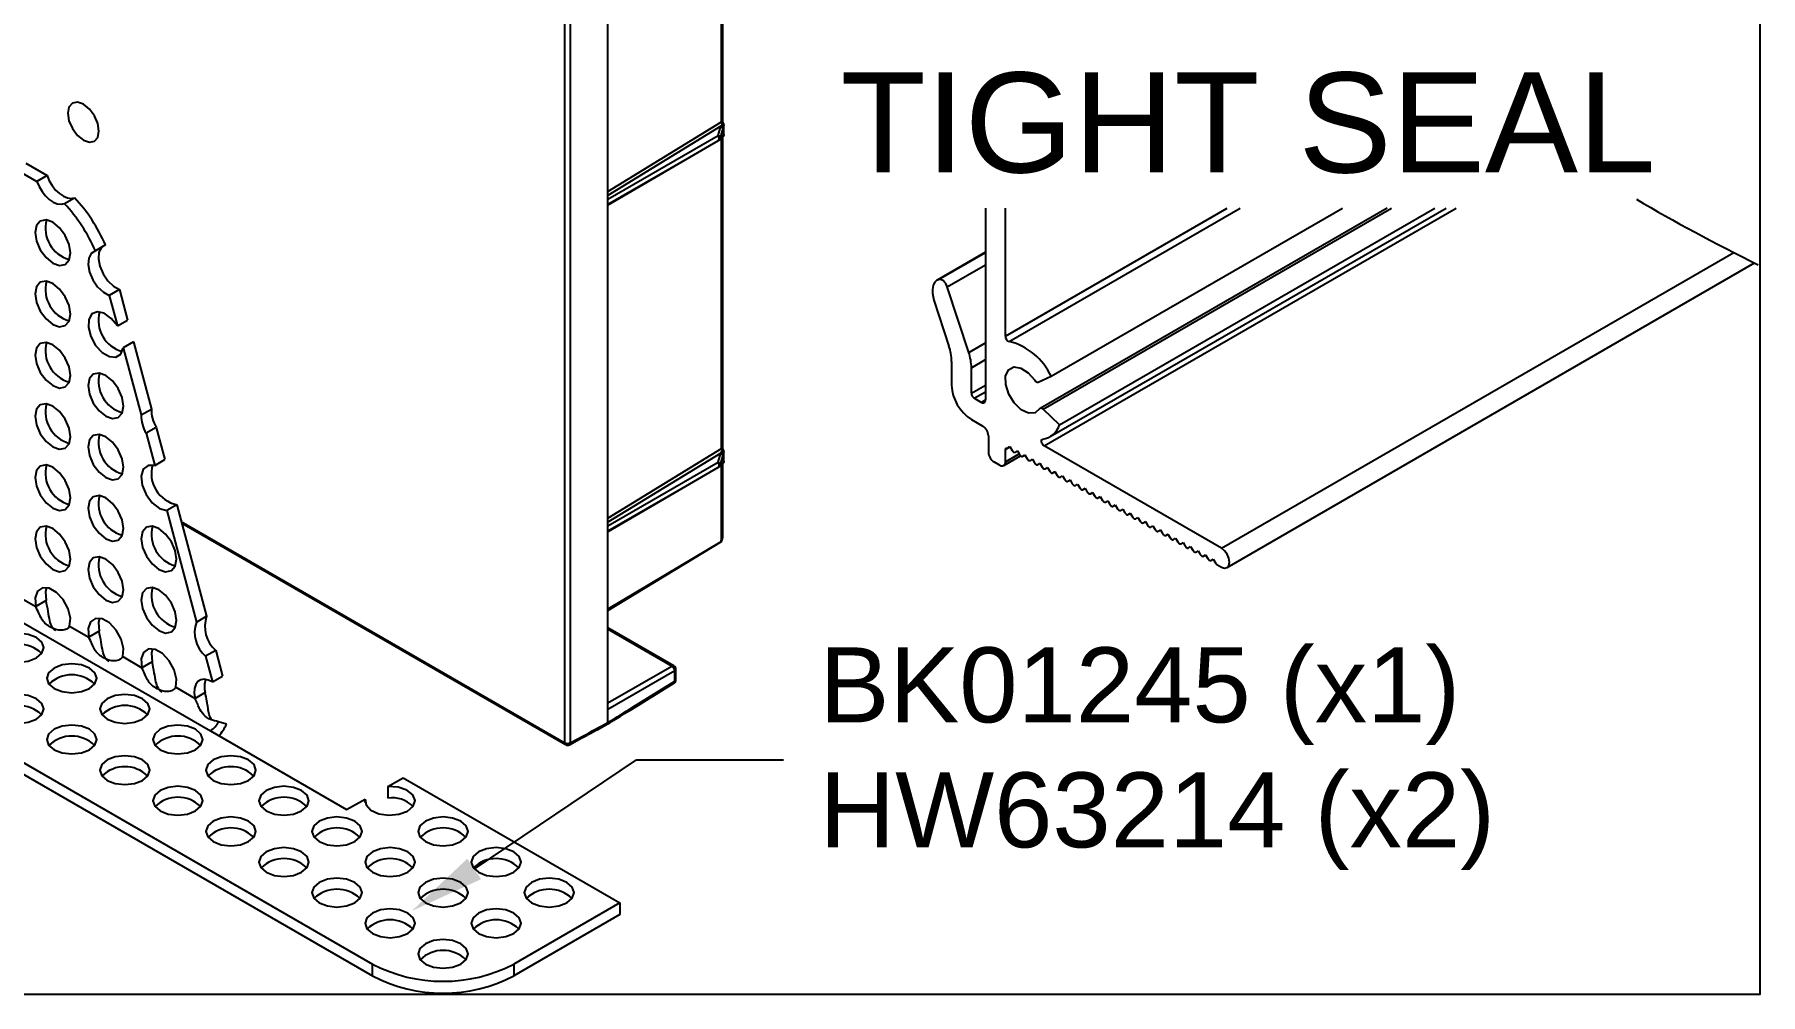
# Model space of a CAD drawing. Extents: x -1.22 to 6.77, y -6.95 to 0.
# Drawn here: x 2.451 to 6.765, y -6.942 to -4.543 of the extents above; entities that cross this region are included whole.
import ezdxf
from ezdxf import colors
from ezdxf.entities.mleader import LeaderData, LeaderLine
from ezdxf.math import Vec2, Vec3

# ---------------------------------------------------------------- set-up
doc = ezdxf.new("R2010")
doc.units = 0
doc.header["$LTSCALE"] = 0.5
doc.header["$MEASUREMENT"] = 0
for name, color, linetype in [('Brackets', 181, 'CONTINUOUS'), ('End Cap', 92, 'CONTINUOUS'), ('FAB DWG', 221, 'CONTINUOUS'), ('Housing', 150, 'CONTINUOUS')]:
    doc.layers.add(name, color=color, linetype=linetype)
doc.layers.add('Text-Unprinted', color=131, linetype='CONTINUOUS', plot=False)
doc.styles.add('LSAD_Standard', font='arial.ttf')

msp = doc.modelspace()

# ---------------------------------------------------------------- linework, layer by layer
at = {"layer": 'Brackets', "transparency": 16777216}
for p, q in [((2.4295, -4.8642), (2.4829, -4.8951)), ((2.4041, -4.8789), (2.4575, -4.9097)), ((2.4829, -4.8951), (2.4575, -4.9097)), ((2.5261, -4.9651), (2.5515, -4.9505)), ((0.1139, -5.0291), (3.2959, -6.866)), ((0.1139, -5.0584), (3.2959, -6.8953)), ((2.6292, -5.0685), (2.6038, -5.0832)), ((2.6638, -5.1799), (2.6384, -5.1946)), ((2.6384, -5.1946), (2.6588, -5.2711)), ((2.6638, -5.1799), (2.6842, -5.2564)), ((2.6588, -5.2711), (2.6842, -5.2564)), ((2.6988, -5.3109), (2.6734, -5.3256)), ((2.6734, -5.3256), (2.7182, -5.4935)), ((2.6988, -5.3109), (2.7435, -5.4789)), ((2.7182, -5.4935), (2.7435, -5.4789)), ((2.7557, -5.5244), (2.7303, -5.539)), ((2.7303, -5.539), (2.7518, -5.6197)), ((2.7557, -5.5244), (2.7772, -5.6051)), ((2.7518, -5.6197), (2.7772, -5.6051)), ((1.829, -5.6697), (2.8915, -6.2831)), ((2.8072, -5.7177), (2.7819, -5.7324)), ((2.7819, -5.7324), (2.8562, -6.0111)), ((2.8072, -5.7177), (2.8816, -5.9964)), ((2.4068, -5.9444), (2.4549, -5.9722)), ((2.4803, -5.9576), (2.4549, -5.9722)), ((2.5393, -6.021), (2.5875, -6.0488)), ((2.6128, -6.0341), (2.5875, -6.0488)), ((2.8562, -6.0111), (2.8816, -5.9964)), ((2.9044, -6.0819), (2.879, -6.0965)), ((2.9044, -6.0819), (2.9215, -6.1463)), ((2.6719, -6.0975), (2.72, -6.1253)), ((2.7454, -6.1106), (2.72, -6.1253)), ((2.879, -6.0965), (2.8961, -6.1609)), ((2.8961, -6.1609), (2.9215, -6.1463)), ((2.8045, -6.1741), (2.8526, -6.2018)), ((2.878, -6.1872), (2.8526, -6.2018)), ((2.8915, -6.2831), (3.2316, -6.4794)), ((2.9316, -6.2666), (2.9116, -6.2601)), ((3.3347, -6.4219), (3.3732, -6.4004)), ((3.3347, -6.4219), (3.3347, -6.4512)), ((3.3732, -6.4004), (3.9146, -6.7129)), ((3.2316, -6.4794), (3.278, -6.4535)), ((3.278, -6.4622), (3.278, -6.4535)), ((3.9146, -6.7129), (3.6494, -6.866)), ((3.9146, -6.7129), (3.9146, -6.7423)), ((3.9146, -6.7423), (3.6494, -6.8953)), ((3.2959, -6.8953), (3.2959, -6.866)), ((3.6494, -6.866), (3.6494, -6.8953))]:
    msp.add_line(p, q, dxfattribs=at)
at = {"layer": 'Brackets', "transparency": 16777216, "flags": 128}
for points in [[(2.4575, -4.9097), (2.463, -4.9226), (2.4702, -4.9349), (2.4789, -4.9458), (2.4884, -4.9549), (2.4985, -4.9617), (2.5084, -4.9657), (2.5178, -4.9669), (2.5261, -4.9651)], [(2.4829, -4.8951), (2.4884, -4.908), (2.4956, -4.9202), (2.5042, -4.9312), (2.5138, -4.9402), (2.5238, -4.947), (2.5338, -4.9511), (2.5432, -4.9522), (2.5515, -4.9505)], [(2.4971, -5.0119), (2.4802, -5.0061), (2.4659, -5.0088), (2.4563, -5.0199), (2.4529, -5.0375), (2.4563, -5.0589), (2.4659, -5.081), (2.4802, -5.1003), (2.4971, -5.114), (2.514, -5.1199), (2.5284, -5.1171), (2.5379, -5.1061), (2.5413, -5.0885), (2.5379, -5.067), (2.5284, -5.0449), (2.514, -5.0256), (2.4971, -5.0119)], [(2.6038, -5.0832), (2.5933, -5.0895), (2.587, -5.1015), (2.5856, -5.1178), (2.5892, -5.1366), (2.5974, -5.1557), (2.6093, -5.173), (2.6235, -5.1865), (2.6384, -5.1946)], [(2.6193, -5.0743), (2.6187, -5.0748), (2.6124, -5.0868), (2.611, -5.1031), (2.6146, -5.1219), (2.6228, -5.1411), (2.6347, -5.1584), (2.6489, -5.1718), (2.6638, -5.1799)], [(2.4971, -5.165), (2.4802, -5.1592), (2.4659, -5.1619), (2.4563, -5.173), (2.4529, -5.1906), (2.4563, -5.212), (2.4659, -5.2341), (2.4802, -5.2535), (2.4971, -5.2671), (2.514, -5.273), (2.5284, -5.2702), (2.5379, -5.2592), (2.5413, -5.2416), (2.5379, -5.2201), (2.5284, -5.198), (2.514, -5.1787), (2.4971, -5.165)], [(2.6588, -5.2711), (2.6433, -5.252), (2.6256, -5.2394), (2.6086, -5.2356), (2.5949, -5.241), (2.587, -5.2548), (2.586, -5.2748), (2.5921, -5.2977), (2.6043, -5.3197), (2.6206, -5.3373), (2.6385, -5.3477), (2.6549, -5.3491), (2.6672, -5.3413), (2.6734, -5.3256)], [(2.4971, -5.3181), (2.4802, -5.3123), (2.4659, -5.315), (2.4563, -5.3261), (2.4529, -5.3437), (2.4563, -5.3651), (2.4659, -5.3872), (2.4802, -5.4066), (2.4971, -5.4202), (2.514, -5.4261), (2.5284, -5.4233), (2.5379, -5.4123), (2.5413, -5.3947), (2.5379, -5.3732), (2.5284, -5.3511), (2.514, -5.3318), (2.4971, -5.3181)], [(2.6297, -5.3947), (2.6128, -5.3888), (2.5984, -5.3916), (2.5889, -5.4026), (2.5855, -5.4202), (2.5889, -5.4417), (2.5984, -5.4638), (2.6128, -5.4831), (2.6297, -5.4967), (2.6466, -5.5026), (2.6609, -5.4998), (2.6705, -5.4888), (2.6739, -5.4712), (2.6705, -5.4497), (2.6609, -5.4277), (2.6466, -5.4083), (2.6297, -5.3947)], [(2.4971, -5.4712), (2.4802, -5.4654), (2.4659, -5.4681), (2.4563, -5.4792), (2.4529, -5.4968), (2.4563, -5.5182), (2.4659, -5.5403), (2.4802, -5.5597), (2.4971, -5.5733), (2.514, -5.5792), (2.5284, -5.5764), (2.5379, -5.5654), (2.5413, -5.5478), (2.5379, -5.5263), (2.5284, -5.5042), (2.514, -5.4849), (2.4971, -5.4712)], [(2.6297, -5.5478), (2.6128, -5.5419), (2.5984, -5.5447), (2.5889, -5.5557), (2.5855, -5.5733), (2.5889, -5.5948), (2.5984, -5.6169), (2.6128, -5.6362), (2.6297, -5.6498), (2.6466, -5.6557), (2.6609, -5.6529), (2.6705, -5.6419), (2.6739, -5.6243), (2.6705, -5.6028), (2.6609, -5.5808), (2.6466, -5.5614), (2.6297, -5.5478)], [(2.4971, -5.6243), (2.4802, -5.6185), (2.4659, -5.6212), (2.4563, -5.6323), (2.4529, -5.6499), (2.4563, -5.6713), (2.4659, -5.6934), (2.4802, -5.7128), (2.4971, -5.7264), (2.514, -5.7323), (2.5284, -5.7295), (2.5379, -5.7185), (2.5413, -5.7009), (2.5379, -5.6794), (2.5284, -5.6573), (2.514, -5.638), (2.4971, -5.6243)], [(2.7518, -5.6197), (2.7352, -5.6194), (2.7233, -5.6288), (2.7182, -5.6463), (2.7207, -5.6688), (2.7305, -5.6925), (2.7458, -5.7132), (2.764, -5.7273), (2.7819, -5.7324)], [(2.6297, -5.7009), (2.6128, -5.695), (2.5984, -5.6978), (2.5889, -5.7088), (2.5855, -5.7264), (2.5889, -5.7479), (2.5984, -5.77), (2.6128, -5.7893), (2.6297, -5.8029), (2.6466, -5.8088), (2.6609, -5.806), (2.6705, -5.795), (2.6739, -5.7774), (2.6705, -5.7559), (2.6609, -5.7339), (2.6466, -5.7145), (2.6297, -5.7009)], [(2.4971, -5.7774), (2.4802, -5.7716), (2.4659, -5.7743), (2.4563, -5.7854), (2.4529, -5.803), (2.4563, -5.8244), (2.4659, -5.8465), (2.4802, -5.8659), (2.4971, -5.8795), (2.514, -5.8854), (2.5284, -5.8826), (2.5379, -5.8716), (2.5413, -5.854), (2.5379, -5.8325), (2.5284, -5.8104), (2.514, -5.7911), (2.4971, -5.7774)], [(2.7623, -5.7774), (2.7454, -5.7715), (2.731, -5.7743), (2.7214, -5.7853), (2.7181, -5.8029), (2.7214, -5.8244), (2.731, -5.8465), (2.7454, -5.8658), (2.7623, -5.8795), (2.7792, -5.8854), (2.7935, -5.8826), (2.8031, -5.8715), (2.8065, -5.854), (2.8031, -5.8325), (2.7935, -5.8104), (2.7792, -5.7911), (2.7623, -5.7774)], [(2.6297, -5.854), (2.6128, -5.8481), (2.5984, -5.8509), (2.5889, -5.8619), (2.5855, -5.8795), (2.5889, -5.901), (2.5984, -5.9231), (2.6128, -5.9424), (2.6297, -5.956), (2.6466, -5.9619), (2.6609, -5.9591), (2.6705, -5.9481), (2.6739, -5.9305), (2.6705, -5.9091), (2.6609, -5.887), (2.6466, -5.8676), (2.6297, -5.854)], [(2.5393, -6.021), (2.541, -6.001), (2.5352, -5.9777), (2.5229, -5.955), (2.5062, -5.9369), (2.488, -5.9264), (2.4713, -5.9252), (2.459, -5.9337), (2.4532, -5.9503), (2.4549, -5.9722)], [(2.4812, -5.9248), (2.4786, -5.9356), (2.4803, -5.9576)], [(2.7623, -5.9305), (2.7454, -5.9246), (2.731, -5.9274), (2.7214, -5.9384), (2.7181, -5.956), (2.7214, -5.9775), (2.731, -5.9996), (2.7454, -6.0189), (2.7623, -6.0326), (2.7792, -6.0385), (2.7935, -6.0357), (2.8031, -6.0246), (2.8065, -6.0071), (2.8031, -5.9856), (2.7935, -5.9635), (2.7792, -5.9442), (2.7623, -5.9305)], [(2.4562, -6.0496), (2.4359, -6.0418), (2.412, -6.039), (2.3881, -6.0418), (2.3678, -6.0496), (2.3543, -6.0613), (2.3495, -6.0751), (2.3543, -6.0889), (2.3678, -6.1006), (2.3881, -6.1085), (2.412, -6.1112), (2.4359, -6.1085), (2.4562, -6.1006), (2.4697, -6.0889), (2.4745, -6.0751), (2.4697, -6.0613), (2.4562, -6.0496)], [(2.6719, -6.0975), (2.6736, -6.0775), (2.6678, -6.0542), (2.6555, -6.0316), (2.6388, -6.0134), (2.6206, -6.0029), (2.6039, -6.0018), (2.5916, -6.0102), (2.5858, -6.0268), (2.5875, -6.0488)], [(2.6138, -6.0013), (2.6112, -6.0122), (2.6128, -6.0341)], [(2.8045, -6.1741), (2.8062, -6.1541), (2.8004, -6.1307), (2.7881, -6.1081), (2.7714, -6.09), (2.7532, -6.0795), (2.7365, -6.0783), (2.7242, -6.0868), (2.7184, -6.1034), (2.72, -6.1253)], [(2.7464, -6.0779), (2.7438, -6.0887), (2.7454, -6.1106)], [(2.5888, -6.1261), (2.5685, -6.1183), (2.5446, -6.1156), (2.5207, -6.1183), (2.5004, -6.1261), (2.4868, -6.1379), (2.4821, -6.1517), (2.4868, -6.1655), (2.5004, -6.1772), (2.5207, -6.185), (2.5446, -6.1877), (2.5685, -6.185), (2.5888, -6.1772), (2.6023, -6.1655), (2.6071, -6.1517), (2.6023, -6.1379), (2.5888, -6.1261)], [(2.8961, -6.1609), (2.8857, -6.156), (2.8758, -6.1541), (2.867, -6.1555), (2.8597, -6.16), (2.8544, -6.1673), (2.8513, -6.1771), (2.8507, -6.1889), (2.8526, -6.2018)], [(2.4562, -6.2027), (2.4359, -6.1949), (2.412, -6.1921), (2.3881, -6.1949), (2.3678, -6.2027), (2.3543, -6.2144), (2.3495, -6.2282), (2.3543, -6.242), (2.3678, -6.2537), (2.3881, -6.2615), (2.412, -6.2643), (2.4359, -6.2615), (2.4562, -6.2537), (2.4697, -6.242), (2.4745, -6.2282), (2.4697, -6.2144), (2.4562, -6.2027)], [(2.7214, -6.2027), (2.7011, -6.1949), (2.6772, -6.1921), (2.6533, -6.1949), (2.633, -6.2027), (2.6194, -6.2144), (2.6147, -6.2282), (2.6194, -6.242), (2.633, -6.2537), (2.6533, -6.2615), (2.6772, -6.2643), (2.7011, -6.2615), (2.7214, -6.2537), (2.7349, -6.242), (2.7397, -6.2282), (2.7349, -6.2144), (2.7214, -6.2027)], [(2.5888, -6.2792), (2.5685, -6.2714), (2.5446, -6.2687), (2.5207, -6.2714), (2.5004, -6.2792), (2.4868, -6.2909), (2.4821, -6.3047), (2.4868, -6.3185), (2.5004, -6.3303), (2.5207, -6.3381), (2.5446, -6.3408), (2.5685, -6.3381), (2.5888, -6.3303), (2.6023, -6.3185), (2.6071, -6.3047), (2.6023, -6.2909), (2.5888, -6.2792)], [(2.8539, -6.2792), (2.8337, -6.2714), (2.8098, -6.2687), (2.7858, -6.2714), (2.7656, -6.2792), (2.752, -6.2909), (2.7473, -6.3047), (2.752, -6.3185), (2.7656, -6.3303), (2.7858, -6.3381), (2.8098, -6.3408), (2.8337, -6.3381), (2.8539, -6.3303), (2.8675, -6.3185), (2.8723, -6.3047), (2.8675, -6.2909), (2.8539, -6.2792)], [(2.7214, -6.3558), (2.7011, -6.3479), (2.6772, -6.3452), (2.6533, -6.3479), (2.633, -6.3558), (2.6194, -6.3675), (2.6147, -6.3813), (2.6194, -6.3951), (2.633, -6.4068), (2.6533, -6.4146), (2.6772, -6.4174), (2.7011, -6.4146), (2.7214, -6.4068), (2.7349, -6.3951), (2.7397, -6.3813), (2.7349, -6.3675), (2.7214, -6.3558)], [(2.9865, -6.3558), (2.9663, -6.3479), (2.9423, -6.3452), (2.9184, -6.3479), (2.8981, -6.3558), (2.8846, -6.3675), (2.8798, -6.3813), (2.8846, -6.3951), (2.8981, -6.4068), (2.9184, -6.4146), (2.9423, -6.4174), (2.9663, -6.4146), (2.9865, -6.4068), (3.0001, -6.3951), (3.0048, -6.3813), (3.0001, -6.3675), (2.9865, -6.3558)], [(2.8539, -6.4323), (2.8337, -6.4245), (2.8098, -6.4217), (2.7858, -6.4245), (2.7656, -6.4323), (2.752, -6.444), (2.7473, -6.4578), (2.752, -6.4716), (2.7656, -6.4833), (2.7858, -6.4911), (2.8098, -6.4939), (2.8337, -6.4911), (2.8539, -6.4833), (2.8675, -6.4716), (2.8723, -6.4578), (2.8675, -6.444), (2.8539, -6.4323)], [(3.1191, -6.4323), (3.0988, -6.4245), (3.0749, -6.4217), (3.051, -6.4245), (3.0307, -6.4323), (3.0172, -6.444), (3.0124, -6.4578), (3.0172, -6.4716), (3.0307, -6.4833), (3.051, -6.4911), (3.0749, -6.4939), (3.0988, -6.4911), (3.1191, -6.4833), (3.1327, -6.4716), (3.1374, -6.4578), (3.1327, -6.444), (3.1191, -6.4323)], [(3.278, -6.4535), (3.2802, -6.4681), (3.2922, -6.481), (3.3122, -6.4901), (3.3368, -6.4938), (3.362, -6.4916), (3.3835, -6.4838), (3.3978, -6.4716), (3.4026, -6.4572), (3.397, -6.4429), (3.382, -6.431), (3.36, -6.4236), (3.3347, -6.4219)], [(2.9865, -6.5088), (2.9663, -6.501), (2.9423, -6.4983), (2.9184, -6.501), (2.8981, -6.5088), (2.8846, -6.5205), (2.8798, -6.5344), (2.8846, -6.5482), (2.8981, -6.5599), (2.9184, -6.5677), (2.9423, -6.5704), (2.9663, -6.5677), (2.9865, -6.5599), (3.0001, -6.5482), (3.0048, -6.5344), (3.0001, -6.5205), (2.9865, -6.5088)], [(3.2517, -6.5088), (3.2314, -6.501), (3.2075, -6.4983), (3.1836, -6.501), (3.1633, -6.5088), (3.1498, -6.5205), (3.145, -6.5344), (3.1498, -6.5482), (3.1633, -6.5599), (3.1836, -6.5677), (3.2075, -6.5704), (3.2314, -6.5677), (3.2517, -6.5599), (3.2652, -6.5482), (3.27, -6.5344), (3.2652, -6.5205), (3.2517, -6.5088)], [(3.5169, -6.5088), (3.4966, -6.501), (3.4727, -6.4983), (3.4487, -6.501), (3.4285, -6.5088), (3.4149, -6.5205), (3.4102, -6.5344), (3.4149, -6.5482), (3.4285, -6.5599), (3.4487, -6.5677), (3.4727, -6.5704), (3.4966, -6.5677), (3.5169, -6.5599), (3.5304, -6.5482), (3.5352, -6.5344), (3.5304, -6.5205), (3.5169, -6.5088)], [(3.1191, -6.5854), (3.0988, -6.5776), (3.0749, -6.5748), (3.051, -6.5776), (3.0307, -6.5854), (3.0172, -6.5971), (3.0124, -6.6109), (3.0172, -6.6247), (3.0307, -6.6364), (3.051, -6.6442), (3.0749, -6.647), (3.0988, -6.6442), (3.1191, -6.6364), (3.1327, -6.6247), (3.1374, -6.6109), (3.1327, -6.5971), (3.1191, -6.5854)], [(3.3843, -6.5854), (3.364, -6.5776), (3.3401, -6.5748), (3.3162, -6.5776), (3.2959, -6.5854), (3.2823, -6.5971), (3.2776, -6.6109), (3.2823, -6.6247), (3.2959, -6.6364), (3.3162, -6.6442), (3.3401, -6.647), (3.364, -6.6442), (3.3843, -6.6364), (3.3978, -6.6247), (3.4026, -6.6109), (3.3978, -6.5971), (3.3843, -6.5854)], [(3.6494, -6.5854), (3.6292, -6.5776), (3.6052, -6.5748), (3.5813, -6.5776), (3.5611, -6.5854), (3.5475, -6.5971), (3.5427, -6.6109), (3.5475, -6.6247), (3.5611, -6.6364), (3.5813, -6.6442), (3.6052, -6.647), (3.6292, -6.6442), (3.6494, -6.6364), (3.663, -6.6247), (3.6677, -6.6109), (3.663, -6.5971), (3.6494, -6.5854)], [(3.2517, -6.6619), (3.2314, -6.6541), (3.2075, -6.6513), (3.1836, -6.6541), (3.1633, -6.6619), (3.1498, -6.6736), (3.145, -6.6874), (3.1498, -6.7012), (3.1633, -6.7129), (3.1836, -6.7208), (3.2075, -6.7235), (3.2314, -6.7208), (3.2517, -6.7129), (3.2652, -6.7012), (3.27, -6.6874), (3.2652, -6.6736), (3.2517, -6.6619)], [(3.5169, -6.6619), (3.4966, -6.6541), (3.4727, -6.6513), (3.4487, -6.6541), (3.4285, -6.6619), (3.4149, -6.6736), (3.4102, -6.6874), (3.4149, -6.7012), (3.4285, -6.7129), (3.4487, -6.7208), (3.4727, -6.7235), (3.4966, -6.7208), (3.5169, -6.7129), (3.5304, -6.7012), (3.5352, -6.6874), (3.5304, -6.6736), (3.5169, -6.6619)], [(3.782, -6.6619), (3.7617, -6.6541), (3.7378, -6.6513), (3.7139, -6.6541), (3.6936, -6.6619), (3.6801, -6.6736), (3.6753, -6.6874), (3.6801, -6.7012), (3.6936, -6.7129), (3.7139, -6.7208), (3.7378, -6.7235), (3.7617, -6.7208), (3.782, -6.7129), (3.7956, -6.7012), (3.8003, -6.6874), (3.7956, -6.6736), (3.782, -6.6619)], [(3.3843, -6.7385), (3.364, -6.7306), (3.3401, -6.7279), (3.3162, -6.7306), (3.2959, -6.7385), (3.2823, -6.7502), (3.2776, -6.764), (3.2823, -6.7778), (3.2959, -6.7895), (3.3162, -6.7973), (3.3401, -6.8), (3.364, -6.7973), (3.3843, -6.7895), (3.3978, -6.7778), (3.4026, -6.764), (3.3978, -6.7502), (3.3843, -6.7385)], [(3.6494, -6.7385), (3.6292, -6.7306), (3.6052, -6.7279), (3.5813, -6.7306), (3.5611, -6.7385), (3.5475, -6.7502), (3.5427, -6.764), (3.5475, -6.7778), (3.5611, -6.7895), (3.5813, -6.7973), (3.6052, -6.8), (3.6292, -6.7973), (3.6494, -6.7895), (3.663, -6.7778), (3.6677, -6.764), (3.663, -6.7502), (3.6494, -6.7385)], [(3.5169, -6.815), (3.4966, -6.8072), (3.4727, -6.8044), (3.4487, -6.8072), (3.4285, -6.815), (3.4149, -6.8267), (3.4102, -6.8405), (3.4149, -6.8543), (3.4285, -6.866), (3.4487, -6.8738), (3.4727, -6.8766), (3.4966, -6.8738), (3.5169, -6.866), (3.5304, -6.8543), (3.5352, -6.8405), (3.5304, -6.8267), (3.5169, -6.815)]]:
    msp.add_lwpolyline(points, dxfattribs=at)
at = {"layer": 'Brackets', "transparency": 16777216}
for centre, radius, start, end in [((2.243, -5.2381), 0.4217, 23.7093, 43.0041), ((2.2176, -5.2528), 0.4217, 23.7093, 43.0041), ((2.5603, -5.0265), 0.0816, 165.6081, 254.3865), ((2.5603, -5.1796), 0.0816, 165.6081, 254.3865), ((2.6921, -5.2566), 0.081, 165.1666, 254.828), ((2.5603, -5.3327), 0.0816, 165.6081, 254.3865), ((2.6929, -5.4092), 0.0816, 165.6081, 254.3865), ((2.5603, -5.4858), 0.0816, 165.6081, 254.3865), ((2.8049, -5.4948), 0.0868, 179.1969, 210.6662), ((2.8303, -5.4801), 0.0868, 179.1969, 210.6662), ((2.6929, -5.5623), 0.0816, 165.6081, 254.3865), ((2.5603, -5.6389), 0.0816, 165.6081, 254.3865), ((2.8231, -5.6398), 0.0796, 164.5257, 258.5207), ((2.6929, -5.7154), 0.0816, 165.6081, 254.3865), ((2.5603, -5.792), 0.0816, 165.6081, 254.3865), ((2.8255, -5.7919), 0.0816, 165.6081, 254.3865), ((2.6929, -5.8685), 0.0816, 165.6081, 254.3865), ((2.8255, -5.9451), 0.0816, 165.6081, 254.3865), ((2.9303, -6.0371), 0.0786, 160.6851, 229.1779), ((2.9557, -6.0224), 0.0786, 160.6851, 229.1779), ((2.412, -6.1481), 0.0817, 45.6215, 134.3785), ((2.5446, -6.2247), 0.0817, 45.6215, 134.3785), ((2.9306, -6.1724), 0.0546, 160.8072, 195.7425), ((2.412, -6.3012), 0.0817, 45.6215, 134.3785), ((2.6772, -6.3012), 0.0817, 45.6215, 134.3785), ((2.5446, -6.3778), 0.0817, 45.6215, 134.3785), ((2.8098, -6.3778), 0.0817, 45.6215, 134.3785), ((2.8628, -6.2376), 0.0537, 302.3108, 335.2398), ((2.8227, -6.214), 0.1209, 317.8715, 334.2115), ((2.6772, -6.4543), 0.0817, 45.6215, 134.3785), ((2.9423, -6.4543), 0.0817, 45.6215, 134.3785), ((2.8098, -6.5308), 0.0817, 45.6215, 134.3785), ((3.0749, -6.5308), 0.0817, 45.6215, 134.3785), ((3.3457, -6.5212), 0.0709, 43.4356, 98.9126), ((2.9423, -6.6074), 0.0817, 45.6215, 134.3785), ((3.2075, -6.6074), 0.0817, 45.6215, 134.3785), ((3.4727, -6.6074), 0.0817, 45.6215, 134.3785), ((3.0749, -6.6839), 0.0817, 45.6215, 134.3785), ((3.3401, -6.6839), 0.0817, 45.6215, 134.3785), ((3.6052, -6.6839), 0.0817, 45.6215, 134.3785), ((3.2075, -6.7605), 0.0817, 45.6215, 134.3785), ((3.4727, -6.7605), 0.0817, 45.6215, 134.3785), ((3.7378, -6.7605), 0.0817, 45.6215, 134.3785), ((3.3401, -6.837), 0.0817, 45.6215, 134.3785), ((3.6052, -6.837), 0.0817, 45.6215, 134.3785), ((3.4727, -6.9135), 0.0817, 45.6215, 134.3785), ((3.4727, -6.5248), 0.3843, 242.6097, 297.3903), ((3.4727, -6.5542), 0.3843, 242.6097, 297.3903)]:
    msp.add_arc(centre, radius, start, end, dxfattribs=at)
for points, knots in [([(2.5393, -6.021), (2.5384, -6.0224), (2.5364, -6.0253), (2.5299, -6.0299), (2.5188, -6.0326), (2.5037, -6.03), (2.4896, -6.0236), (2.4774, -6.0147), (2.4685, -6.0031), (2.4619, -5.9884), (2.4573, -5.9777), (2.4549, -5.9722)], [0, 0, 0, 0, 0.057112, 0.112917, 0.226716, 0.354241, 0.504433, 0.631212, 0.751516, 0.872215, 1, 1, 1, 1]), ([(2.5051, -6.0331), (2.5036, -6.032), (2.5, -6.0295), (2.494, -6.0216), (2.4888, -6.0068), (2.4858, -5.9831), (2.4822, -5.9666), (2.4803, -5.9576)], [0, 0, 0, 0, 0.080074, 0.183747, 0.405923, 0.672364, 1, 1, 1, 1]), ([(2.6377, -6.1096), (2.6361, -6.1085), (2.6325, -6.1061), (2.6265, -6.0982), (2.6213, -6.0833), (2.6184, -6.0596), (2.6148, -6.0432), (2.6128, -6.0341)], [0, 0, 0, 0, 0.080074, 0.183747, 0.405923, 0.672364, 1, 1, 1, 1]), ([(2.6719, -6.0975), (2.6709, -6.099), (2.669, -6.1019), (2.6624, -6.1064), (2.6513, -6.1091), (2.6363, -6.1066), (2.6222, -6.1002), (2.61, -6.0913), (2.6011, -6.0796), (2.5945, -6.0649), (2.5898, -6.0542), (2.5875, -6.0488)], [0, 0, 0, 0, 0.057112, 0.112917, 0.226716, 0.354241, 0.504433, 0.631212, 0.751516, 0.872215, 1, 1, 1, 1]), ([(2.8045, -6.1741), (2.8035, -6.1755), (2.8016, -6.1784), (2.795, -6.183), (2.7839, -6.1856), (2.7689, -6.1831), (2.7548, -6.1767), (2.7426, -6.1678), (2.7337, -6.1562), (2.7271, -6.1415), (2.7224, -6.1308), (2.72, -6.1253)], [0, 0, 0, 0, 0.057112, 0.112917, 0.226716, 0.354241, 0.504433, 0.631212, 0.751516, 0.872215, 1, 1, 1, 1]), ([(2.7703, -6.1861), (2.7687, -6.1851), (2.7651, -6.1826), (2.7591, -6.1747), (2.7539, -6.1599), (2.751, -6.1362), (2.7474, -6.1197), (2.7454, -6.1106)], [0, 0, 0, 0, 0.080074, 0.183747, 0.405923, 0.672364, 1, 1, 1, 1]), ([(2.9116, -6.2601), (2.9047, -6.2589), (2.891, -6.2563), (2.874, -6.2443), (2.8641, -6.2293), (2.8581, -6.2141), (2.8545, -6.206), (2.8526, -6.2018)], [0, 0, 0, 0, 0.249652, 0.501997, 0.738303, 0.864242, 1, 1, 1, 1]), ([(2.8957, -6.256), (2.8947, -6.2549), (2.8912, -6.2512), (2.8876, -6.2413), (2.8848, -6.2262), (2.8826, -6.2071), (2.8796, -6.1942), (2.878, -6.1872)], [0, 0, 0, 0, 0.069732, 0.247278, 0.455183, 0.704056, 1, 1, 1, 1])]:
    msp.add_open_spline(points, degree=3, knots=knots, dxfattribs=at)
at = {"layer": 'End Cap', "transparency": 16777216}
for p, q in [((3.8848, -6.2297), (3.8848, -2.9426)), ((3.7767, -6.3129), (3.7767, -2.9969)), ((3.7907, -2.9969), (3.7907, -6.313)), ((4.1688, -4.761), (4.1688, -3.987)), ((4.1716, -4.757), (4.1716, -3.983)), ((3.8848, -4.9353), (4.1688, -4.761)), ((4.1668, -4.772), (3.8848, -4.945)), ((4.16, -4.7949), (4.1668, -4.772)), ((4.1721, -4.7775), (4.1653, -4.8004)), ((4.1741, -4.7928), (4.1741, -4.77)), ((4.1745, -4.7935), (4.1745, -4.7685)), ((3.8848, -4.9537), (4.16, -4.7949)), ((4.1688, -4.8035), (3.8848, -4.9688)), ((3.8848, -4.9668), (4.1607, -4.8075)), ((4.1625, -4.8061), (4.1693, -4.7997)), ((4.1653, -4.8004), (4.1721, -4.794)), ((4.1688, -5.5776), (4.1688, -4.8035)), ((4.1716, -5.5735), (4.1716, -4.7995)), ((4.1744, -4.7935), (4.1744, -4.7944)), ((3.8848, -5.7518), (4.1688, -5.5776)), ((4.1668, -5.5886), (3.8848, -5.7616)), ((4.16, -5.6114), (4.1668, -5.5886)), ((4.1721, -5.5941), (4.1653, -5.6169)), ((4.1741, -5.6093), (4.1741, -5.5865)), ((4.1745, -5.61), (4.1745, -5.5851)), ((3.8848, -5.7703), (4.16, -5.6114)), ((4.1688, -5.62), (3.8848, -5.7853)), ((3.8848, -5.7833), (4.1607, -5.6241)), ((4.1625, -5.6227), (4.1693, -5.6163)), ((4.1653, -5.6169), (4.1721, -5.6105)), ((4.1688, -5.8094), (4.1688, -5.62)), ((4.1716, -5.7859), (4.1716, -5.616)), ((4.1744, -5.61), (4.1744, -5.6109)), ((2.8184, -5.7597), (3.7767, -6.3129)), ((2.8195, -5.7637), (3.7788, -6.3175)), ((4.1688, -5.8094), (3.8848, -5.9791)), ((3.8848, -5.982), (4.1688, -5.8098)), ((4.0495, -6.1207), (3.8848, -6.0256)), ((4.0446, -6.1211), (3.8848, -6.0289)), ((3.8848, -6.2134), (4.0446, -6.1211)), ((4.0517, -6.1334), (3.8848, -6.2297)), ((3.9435, -6.2294), (4.0498, -6.1637)), ((3.9454, -6.2249), (4.0517, -6.1592)), ((4.0517, -6.1592), (4.0517, -6.1334)), ((4.0545, -6.1552), (4.0545, -6.1294)), ((3.8848, -6.2618), (3.8848, -6.2297)), ((3.7907, -6.313), (3.822, -6.2961)), ((3.7885, -6.3176), (3.8198, -6.3008))]:
    msp.add_line(p, q, dxfattribs=at)
at = {"layer": 'End Cap', "transparency": 16777216, "flags": 128}
for points in [[(2.6125, -4.7841), (2.6095, -4.7653), (2.6011, -4.7458), (2.5885, -4.7288), (2.5736, -4.7168), (2.5587, -4.7116), (2.5461, -4.7141), (2.5376, -4.7238), (2.5347, -4.7392), (2.5376, -4.7581), (2.5461, -4.7776), (2.5587, -4.7946), (2.5736, -4.8066), (2.5885, -4.8118), (2.6011, -4.8093), (2.6095, -4.7996), (2.6125, -4.7841)], [(4.1745, -4.7685), (4.1744, -4.7693), (4.1741, -4.77)], [(4.1607, -4.8075), (4.1611, -4.8072), (4.162, -4.8061), (4.1626, -4.8047), (4.1628, -4.8029), (4.1626, -4.801), (4.162, -4.7989), (4.1611, -4.7968), (4.16, -4.7949)], [(4.1745, -5.5851), (4.1744, -5.5858), (4.1741, -5.5865)], [(4.1607, -5.6241), (4.1611, -5.6237), (4.162, -5.6227), (4.1626, -5.6212), (4.1628, -5.6195), (4.1626, -5.6175), (4.162, -5.6155), (4.1611, -5.6134), (4.16, -5.6114)]]:
    msp.add_lwpolyline(points, dxfattribs=at)
at = {"layer": 'End Cap', "transparency": 16777216}
for centre, radius, start, end in [((4.1637, -4.7804), 0.00892, 18.8581, 69.7412), ((4.1667, -4.7565), 0.00495, 295.3879, 354.638), ((4.1679, -4.7604), 0.00676, 289.4116, 325.9319), ((4.1676, -4.774), 0.00764, 31.7761, 70.7864), ((4.1645, -4.7685), 0.01, 0, 25.4301), ((4.1569, -4.8032), 0.00892, 18.8581, 69.7412), ((4.1557, -4.7989), 0.01, 299.9973, 313.3517), ((4.1563, -4.7995), 0.00911, 313.5557, 354.8185), ((4.1667, -4.799), 0.00495, 295.3902, 354.6118), ((4.1631, -4.7931), 0.00911, 313.5557, 354.8185), ((4.1637, -5.597), 0.00892, 18.8581, 69.7412), ((4.1667, -5.5731), 0.00495, 295.3879, 354.638), ((4.1679, -5.577), 0.00676, 289.4116, 325.9319), ((4.1676, -5.5906), 0.00764, 31.7761, 70.7864), ((4.1645, -5.5851), 0.01, 0, 25.4301), ((4.1569, -5.6198), 0.00892, 18.8581, 69.7412), ((4.1557, -5.6154), 0.01, 299.9973, 313.3517), ((4.1563, -5.6161), 0.00911, 313.5557, 354.8185), ((4.1667, -5.6156), 0.00495, 295.3902, 354.6118), ((4.1631, -5.6097), 0.00911, 313.5557, 354.8185), ((4.0474, -6.1252), 0.00495, 65.3602, 124.6041), ((4.0368, -6.1338), 0.0149, 1.7215, 58.2785), ((4.0445, -6.1294), 0.01, 0, 60.0027), ((4.0445, -6.1552), 0.01, 301.7291, 0), ((4.0468, -6.1598), 0.00494, 307.033, 6.4015), ((4.0496, -6.1289), 0.00495, 295.3879, 354.638), ((4.0496, -6.1547), 0.00495, 295.3879, 354.638), ((3.7838, -6.2992), 0.0154, 242.6565, 296.7662), ((3.7815, -6.3135), 0.0048, 172.814, 235.8738), ((3.7838, -6.3088), 0.01, 240.0027, 298.2656), ((3.7859, -6.3135), 0.00487, 302.6721, 6.5147)]:
    msp.add_arc(centre, radius, start, end, dxfattribs=at)
for centre, major_axis, ratio, start_param, end_param in [((4.156, -4.7773), (0.0174, 0.0208), 0.197703, 5.129636, 5.398158), ((4.1758, -4.7652), (-0.00477, 0.0088), 0.574367, 0.800429, 1.448322), ((4.1656, -4.7788), (0.0091, 0.0285), 0.195013, 4.819739, 5.088261), ((4.1758, -4.8077), (-0.00497, 0.00868), 0.559977, 0.139434, 0.787326), ((4.1656, -4.8207), (0.009, 0.0278), 0.203621, 0.088417, 0.356939), ((4.156, -5.5939), (0.0174, 0.0208), 0.197703, 5.129636, 5.398158), ((4.1758, -5.5817), (-0.00477, 0.0088), 0.574367, 0.800429, 1.448322), ((4.1656, -5.5953), (0.0091, 0.0285), 0.195013, 4.819739, 5.088261), ((4.1758, -5.6242), (-0.00497, 0.00868), 0.559977, 0.139434, 0.787326), ((4.1656, -5.6372), (0.009, 0.0278), 0.203621, 0.088417, 0.356939), ((3.8849, -2.1871), (2.4305, 4.3585), 0.567218, 3.918447, 3.935936), ((3.8847, -2.1873), (2.5612, 4.283), 0.587369, 3.918493, 3.935981)]:
    msp.add_ellipse(centre, major_axis=major_axis, ratio=ratio, start_param=start_param, end_param=end_param, dxfattribs=at)
for points, knots in [([(4.1735, -4.7642), (4.1732, -4.7635), (4.1724, -4.7617), (4.1717, -4.759), (4.1716, -4.7576), (4.1716, -4.757)], [0, 0, 0, 0, 0.253446, 0.693627, 1, 1, 1, 1]), ([(4.1744, -4.7944), (4.1739, -4.7954), (4.1729, -4.7974), (4.1711, -4.7988), (4.1702, -4.7994), (4.1702, -4.7995)], [0, 0, 0, 0, 0.516727, 0.980694, 1, 1, 1, 1]), ([(4.1716, -4.7995), (4.1717, -4.799), (4.1717, -4.7981), (4.1718, -4.7981), (4.1718, -4.7981)], [0, 0, 0, 0, 0.541196, 1, 1, 1, 1]), ([(4.1741, -4.7928), (4.1741, -4.7928), (4.1743, -4.7933), (4.1744, -4.7939), (4.1744, -4.7944)], [0, 0, 0, 0, 0.04087, 1, 1, 1, 1]), ([(4.1735, -5.5808), (4.1732, -5.5801), (4.1724, -5.5782), (4.1717, -5.5755), (4.1716, -5.5741), (4.1716, -5.5735)], [0, 0, 0, 0, 0.253446, 0.693627, 1, 1, 1, 1]), ([(4.1744, -5.6109), (4.1739, -5.6119), (4.1729, -5.6139), (4.1711, -5.6154), (4.1702, -5.616), (4.1702, -5.616)], [0, 0, 0, 0, 0.516727, 0.980694, 1, 1, 1, 1]), ([(4.1716, -5.616), (4.1717, -5.6155), (4.1717, -5.6146), (4.1718, -5.6146), (4.1718, -5.6146)], [0, 0, 0, 0, 0.5411958, 1, 1, 1, 1]), ([(4.1741, -5.6093), (4.1741, -5.6094), (4.1743, -5.6099), (4.1744, -5.6104), (4.1744, -5.6109)], [0, 0, 0, 0, 0.04087, 1, 1, 1, 1]), ([(4.1668, -5.8084), (4.1669, -5.8084), (4.167, -5.8083), (4.1673, -5.808), (4.1678, -5.8073), (4.1687, -5.8045), (4.1696, -5.7983), (4.1702, -5.7916), (4.1702, -5.787), (4.1702, -5.7858)], [0, 0, 0, 0, 0.0107718, 0.0221141, 0.0481977, 0.121308, 0.3725631, 0.8384263, 1, 1, 1, 1]), ([(4.1668, -5.8084), (4.1668, -5.8085), (4.1669, -5.8087), (4.1671, -5.809), (4.1673, -5.8094), (4.1677, -5.8097), (4.1681, -5.8099), (4.1684, -5.81), (4.1686, -5.81), (4.1688, -5.8098), (4.1688, -5.8096), (4.1688, -5.8094), (4.1688, -5.8094)], [0, 0, 0, 0, 0.075549, 0.147365, 0.279281, 0.396747, 0.5, 0.603231, 0.72069, 0.852612, 0.924438, 1, 1, 1, 1]), ([(4.1688, -5.8094), (4.1689, -5.8093), (4.169, -5.8092), (4.1693, -5.8089), (4.1698, -5.8081), (4.1717, -5.8015), (4.1717, -5.794), (4.1715, -5.7873), (4.1715, -5.7859)], [0, 0, 0, 0, 0.010811, 0.022214, 0.048544, 0.122816, 0.820624, 1, 1, 1, 1]), ([(3.8824, -6.2665), (3.8875, -6.2635), (3.9079, -6.2513), (3.9282, -6.2388), (3.9435, -6.2294)], [0, 0, 0, 0, 0.250002, 1, 1, 1, 1]), ([(3.8198, -6.3008), (3.8251, -6.2979), (3.8462, -6.2866), (3.8673, -6.2749), (3.8831, -6.2661)], [0, 0, 0, 0, 0.250002, 1, 1, 1, 1]), ([(3.8848, -6.2618), (3.8847, -6.2626), (3.8846, -6.2643), (3.8837, -6.2658), (3.8829, -6.2662), (3.8826, -6.2662)], [0, 0, 0, 0, 0.425063, 0.850125, 1, 1, 1, 1])]:
    msp.add_open_spline(points, degree=3, knots=knots, dxfattribs=at)
at = {"layer": 'Housing', "transparency": 16777216}
for p, q in [((4.8285, -4.9767), (4.8285, -5.4557)), ((4.878, -5.2966), (4.878, -4.9767)), ((4.878, -5.2966), (5.4321, -4.9767)), ((4.8877, -5.3097), (5.4647, -4.9767)), ((5.832, -4.9767), (4.965, -5.4772)), ((4.9722, -5.4793), (5.8429, -4.9767)), ((4.975, -5.571), (6.0045, -4.9767)), ((4.9903, -5.5477), (5.9795, -4.9767)), ((4.9925, -5.3969), (5.7203, -4.9767)), ((5.0131, -5.5183), (5.9513, -4.9767)), ((4.8285, -5.0868), (4.708, -5.1564)), ((4.7111, -5.155), (4.8285, -5.0872)), ((5.4181, -5.8267), (6.6987, -5.0875)), ((4.7329, -5.1733), (4.8285, -5.118)), ((5.4323, -5.8747), (6.7506, -5.1136)), ((4.7865, -5.3371), (4.7329, -5.1733)), ((4.6996, -5.2069), (4.737, -5.3212)), ((4.7865, -5.3371), (4.8285, -5.3129)), ((4.7437, -5.3595), (4.7437, -5.419)), ((4.7932, -5.3754), (4.8285, -5.355)), ((4.7932, -5.4394), (4.7932, -5.3754)), ((4.7932, -5.4394), (4.8285, -5.419)), ((4.8002, -5.4517), (4.8285, -5.4353)), ((4.9604, -5.4117), (4.9925, -5.3969)), ((4.8179, -5.4619), (4.8002, -5.4517)), ((4.8179, -5.4619), (4.8285, -5.4557)), ((4.7932, -5.5047), (4.8214, -5.5211)), ((5.0131, -5.5183), (4.9722, -5.4793)), ((4.8356, -5.5456), (4.8356, -5.5864)), ((4.8739, -5.62), (4.9162, -5.5956)), ((4.878, -5.5796), (4.8893, -5.573)), ((4.878, -5.6109), (4.878, -5.5796)), ((4.878, -5.6109), (4.9126, -5.5909)), ((4.8851, -5.5752), (4.8892, -5.5729)), ((4.8854, -5.5751), (4.8891, -5.5727)), ((4.8854, -5.5751), (4.8892, -5.5728)), ((4.8891, -5.5727), (4.8947, -5.582)), ((4.9026, -5.5865), (4.9081, -5.5833)), ((4.9027, -5.5864), (4.908, -5.5831)), ((4.9027, -5.5864), (4.9081, -5.5833)), ((4.908, -5.5831), (4.9135, -5.5924)), ((4.9214, -5.5969), (4.9269, -5.5937)), ((4.9215, -5.5968), (4.9268, -5.5935)), ((4.9215, -5.5968), (4.9269, -5.5937)), ((4.9268, -5.5935), (4.9323, -5.6028)), ((4.9402, -5.6073), (4.9457, -5.6041)), ((4.9403, -5.6072), (4.9456, -5.6039)), ((4.9403, -5.6072), (4.9457, -5.6041)), ((4.9456, -5.6039), (4.9511, -5.6132)), ((5.4181, -5.8267), (4.975, -5.571)), ((4.8497, -5.6109), (4.8639, -5.619)), ((4.9591, -5.6177), (4.9644, -5.6143)), ((4.9591, -5.6177), (4.9646, -5.6145)), ((4.9591, -5.6177), (4.9646, -5.6145)), ((4.9644, -5.6143), (4.97, -5.6236)), ((4.9779, -5.6281), (4.9834, -5.6249)), ((4.978, -5.6281), (4.9833, -5.6247)), ((4.978, -5.6281), (4.9834, -5.6249)), ((4.9833, -5.6247), (4.9888, -5.634)), ((4.9967, -5.6385), (5.0022, -5.6353)), ((4.9968, -5.6385), (5.0021, -5.6351)), ((4.9968, -5.6385), (5.0022, -5.6353)), ((5.0021, -5.6351), (5.0076, -5.6445)), ((5.0155, -5.6489), (5.021, -5.6457)), ((5.0156, -5.6489), (5.0209, -5.6455)), ((5.0156, -5.6489), (5.021, -5.6457)), ((5.0209, -5.6455), (5.0264, -5.6549)), ((5.0344, -5.6593), (5.0397, -5.656)), ((5.0344, -5.6593), (5.0399, -5.6562)), ((5.0344, -5.6593), (5.0399, -5.6562)), ((5.0397, -5.656), (5.0453, -5.6653)), ((5.0532, -5.6697), (5.0587, -5.6666)), ((5.0533, -5.6697), (5.0586, -5.6664)), ((5.0533, -5.6697), (5.0587, -5.6666)), ((5.0586, -5.6664), (5.0641, -5.6757)), ((5.072, -5.6801), (5.0775, -5.677)), ((5.0721, -5.6801), (5.0774, -5.6768)), ((5.0721, -5.6801), (5.0775, -5.677)), ((5.0774, -5.6768), (5.0829, -5.6861)), ((5.0908, -5.6905), (5.0963, -5.6874)), ((5.0909, -5.6905), (5.0962, -5.6872)), ((5.0909, -5.6905), (5.0963, -5.6874)), ((5.0962, -5.6872), (5.1017, -5.6965)), ((5.1097, -5.7009), (5.115, -5.6976)), ((5.1097, -5.701), (5.1152, -5.6978)), ((5.1097, -5.7009), (5.1152, -5.6978)), ((5.115, -5.6976), (5.1206, -5.7069)), ((5.1285, -5.7114), (5.134, -5.7082)), ((5.1286, -5.7113), (5.1339, -5.708)), ((5.1286, -5.7113), (5.134, -5.7082)), ((5.1339, -5.708), (5.1394, -5.7173)), ((5.1473, -5.7218), (5.1528, -5.7186)), ((5.1474, -5.7217), (5.1527, -5.7184)), ((5.1474, -5.7217), (5.1528, -5.7186)), ((5.1527, -5.7184), (5.1582, -5.7277)), ((5.1661, -5.7322), (5.1716, -5.729)), ((5.1662, -5.7321), (5.1715, -5.7288)), ((5.1662, -5.7321), (5.1716, -5.729)), ((5.1715, -5.7288), (5.177, -5.7381)), ((5.185, -5.7425), (5.1903, -5.7392)), ((5.185, -5.7426), (5.1905, -5.7394)), ((5.185, -5.7425), (5.1905, -5.7394)), ((5.1903, -5.7392), (5.1959, -5.7485)), ((5.2038, -5.753), (5.2093, -5.7498)), ((5.2039, -5.7529), (5.2092, -5.7496)), ((5.2039, -5.7529), (5.2093, -5.7498)), ((5.2092, -5.7496), (5.2147, -5.7589)), ((5.2226, -5.7634), (5.2281, -5.7602)), ((5.2227, -5.7633), (5.228, -5.76)), ((5.2227, -5.7633), (5.2281, -5.7602)), ((5.228, -5.76), (5.2335, -5.7693)), ((5.2414, -5.7738), (5.2469, -5.7706)), ((5.2415, -5.7737), (5.2468, -5.7704)), ((5.2415, -5.7737), (5.2469, -5.7706)), ((5.2468, -5.7704), (5.2523, -5.7797)), ((5.2602, -5.7842), (5.2657, -5.781)), ((5.2603, -5.7841), (5.2656, -5.7808)), ((5.2603, -5.7841), (5.2657, -5.781)), ((5.2656, -5.7808), (5.2712, -5.7901)), ((5.2791, -5.7946), (5.2846, -5.7914)), ((5.2792, -5.7946), (5.2845, -5.7912)), ((5.2792, -5.7946), (5.2846, -5.7914)), ((5.2845, -5.7912), (5.29, -5.8005)), ((5.2979, -5.805), (5.3034, -5.8018)), ((5.298, -5.805), (5.3033, -5.8016)), ((5.298, -5.805), (5.3034, -5.8018)), ((5.3033, -5.8016), (5.3088, -5.8109)), ((5.3167, -5.8154), (5.3222, -5.8122)), ((5.3168, -5.8154), (5.3221, -5.812)), ((5.3168, -5.8154), (5.3222, -5.8122)), ((5.3221, -5.812), (5.3276, -5.8213)), ((5.3355, -5.8258), (5.341, -5.8226)), ((5.3356, -5.8258), (5.3409, -5.8224)), ((5.3356, -5.8258), (5.341, -5.8226)), ((5.3409, -5.8224), (5.3465, -5.8318)), ((5.3544, -5.8362), (5.3599, -5.8331)), ((5.3545, -5.8362), (5.3598, -5.8329)), ((5.3545, -5.8362), (5.3599, -5.833)), ((5.3598, -5.8329), (5.3653, -5.8422)), ((5.3732, -5.8466), (5.3787, -5.8435)), ((5.3733, -5.8466), (5.3786, -5.8433)), ((5.3733, -5.8466), (5.3787, -5.8435)), ((5.3786, -5.8433), (5.3841, -5.8526)), ((5.392, -5.857), (5.3975, -5.8539)), ((5.3921, -5.857), (5.3974, -5.8537)), ((5.3921, -5.857), (5.3975, -5.8539)), ((5.3974, -5.8537), (5.4029, -5.863)), ((5.407, -5.8671), (5.4185, -5.8735))]:
    msp.add_line(p, q, dxfattribs=at)
at = {"layer": 'Housing', "transparency": 16777216, "flags": 128}
for points in [[(4.7111, -5.155), (4.7061, -5.1577), (4.7019, -5.1618), (4.6988, -5.1672), (4.6967, -5.1737), (4.6957, -5.1811), (4.6959, -5.1892), (4.6972, -5.1979), (4.6996, -5.2069)], [(4.7329, -5.1733), (4.7312, -5.1691), (4.7289, -5.1652), (4.7262, -5.1616), (4.7232, -5.1586), (4.72, -5.1564), (4.7168, -5.155), (4.7138, -5.1545), (4.7111, -5.155)], [(4.9637, -5.4785), (4.9523, -5.4885), (4.936, -5.4892), (4.9177, -5.4803), (4.9003, -5.4634), (4.8867, -5.4413), (4.8791, -5.4175), (4.8788, -5.3961), (4.8859, -5.3806), (4.8992, -5.3735), (4.9164, -5.3761), (4.9348, -5.3878), (4.9513, -5.4068)], [(4.9722, -5.4793), (4.971, -5.4783), (4.9697, -5.4775), (4.9685, -5.477), (4.9673, -5.4767), (4.9662, -5.4767), (4.9652, -5.4771), (4.9644, -5.4777), (4.9637, -5.4785)], [(4.975, -5.571), (4.9728, -5.5693), (4.9708, -5.5668), (4.9692, -5.564), (4.9682, -5.561), (4.968, -5.5583), (4.9685, -5.556), (4.9697, -5.5544), (4.9714, -5.5537)], [(4.8947, -5.582), (4.8955, -5.5833), (4.8965, -5.5845), (4.8976, -5.5854), (4.8987, -5.5862), (4.8998, -5.5866), (4.9009, -5.5869), (4.9018, -5.5868), (4.9027, -5.5864)], [(4.9135, -5.5924), (4.9144, -5.5937), (4.9154, -5.5949), (4.9164, -5.5958), (4.9175, -5.5966), (4.9186, -5.597), (4.9197, -5.5973), (4.9207, -5.5972), (4.9215, -5.5968)], [(4.9323, -5.6028), (4.9332, -5.6041), (4.9342, -5.6053), (4.9353, -5.6062), (4.9364, -5.607), (4.9375, -5.6075), (4.9385, -5.6077), (4.9395, -5.6076), (4.9403, -5.6072)], [(4.9511, -5.6132), (4.952, -5.6145), (4.953, -5.6157), (4.9541, -5.6166), (4.9552, -5.6174), (4.9563, -5.6179), (4.9573, -5.6181), (4.9583, -5.618), (4.9591, -5.6177)], [(4.97, -5.6236), (4.9708, -5.6249), (4.9718, -5.6261), (4.9729, -5.627), (4.974, -5.6278), (4.9751, -5.6283), (4.9762, -5.6285), (4.9771, -5.6284), (4.978, -5.6281)], [(4.9888, -5.634), (4.9897, -5.6353), (4.9907, -5.6365), (4.9917, -5.6375), (4.9928, -5.6382), (4.9939, -5.6387), (4.995, -5.6389), (4.996, -5.6388), (4.9968, -5.6385)], [(5.0076, -5.6445), (5.0085, -5.6457), (5.0095, -5.6469), (5.0105, -5.6479), (5.0117, -5.6486), (5.0128, -5.6491), (5.0138, -5.6493), (5.0148, -5.6492), (5.0156, -5.6489)], [(5.0264, -5.6549), (5.0273, -5.6562), (5.0283, -5.6573), (5.0294, -5.6583), (5.0305, -5.659), (5.0316, -5.6595), (5.0326, -5.6597), (5.0336, -5.6596), (5.0344, -5.6593)], [(5.0453, -5.6653), (5.0461, -5.6666), (5.0471, -5.6677), (5.0482, -5.6687), (5.0493, -5.6694), (5.0504, -5.6699), (5.0515, -5.6701), (5.0524, -5.67), (5.0533, -5.6697)], [(5.0641, -5.6757), (5.065, -5.677), (5.066, -5.6781), (5.067, -5.6791), (5.0681, -5.6798), (5.0692, -5.6803), (5.0703, -5.6805), (5.0712, -5.6804), (5.0721, -5.6801)], [(5.0829, -5.6861), (5.0838, -5.6874), (5.0848, -5.6885), (5.0858, -5.6895), (5.087, -5.6902), (5.0881, -5.6907), (5.0891, -5.6909), (5.0901, -5.6908), (5.0909, -5.6905)], [(5.1017, -5.6965), (5.1026, -5.6978), (5.1036, -5.6989), (5.1047, -5.6999), (5.1058, -5.7006), (5.1069, -5.7011), (5.1079, -5.7013), (5.1089, -5.7012), (5.1097, -5.7009)], [(5.1206, -5.7069), (5.1214, -5.7082), (5.1224, -5.7093), (5.1235, -5.7103), (5.1246, -5.711), (5.1257, -5.7115), (5.1268, -5.7117), (5.1277, -5.7117), (5.1286, -5.7113)], [(5.1394, -5.7173), (5.1403, -5.7186), (5.1412, -5.7197), (5.1423, -5.7207), (5.1434, -5.7214), (5.1445, -5.7219), (5.1456, -5.7221), (5.1465, -5.7221), (5.1474, -5.7217)], [(5.1582, -5.7277), (5.1591, -5.729), (5.1601, -5.7301), (5.1611, -5.7311), (5.1622, -5.7318), (5.1633, -5.7323), (5.1644, -5.7325), (5.1654, -5.7325), (5.1662, -5.7321)], [(5.177, -5.7381), (5.1779, -5.7394), (5.1789, -5.7405), (5.18, -5.7415), (5.1811, -5.7422), (5.1822, -5.7427), (5.1832, -5.7429), (5.1842, -5.7429), (5.185, -5.7425)], [(5.1959, -5.7485), (5.1967, -5.7498), (5.1977, -5.751), (5.1988, -5.7519), (5.1999, -5.7527), (5.201, -5.7531), (5.2021, -5.7533), (5.203, -5.7533), (5.2039, -5.7529)], [(5.2147, -5.7589), (5.2156, -5.7602), (5.2165, -5.7614), (5.2176, -5.7623), (5.2187, -5.7631), (5.2198, -5.7635), (5.2209, -5.7638), (5.2218, -5.7637), (5.2227, -5.7633)], [(5.2335, -5.7693), (5.2344, -5.7706), (5.2354, -5.7718), (5.2364, -5.7727), (5.2375, -5.7735), (5.2386, -5.7739), (5.2397, -5.7742), (5.2407, -5.7741), (5.2415, -5.7737)], [(5.2523, -5.7797), (5.2532, -5.781), (5.2542, -5.7822), (5.2553, -5.7831), (5.2564, -5.7839), (5.2575, -5.7844), (5.2585, -5.7846), (5.2595, -5.7845), (5.2603, -5.7841)], [(5.2712, -5.7901), (5.272, -5.7914), (5.273, -5.7926), (5.2741, -5.7935), (5.2752, -5.7943), (5.2763, -5.7948), (5.2773, -5.795), (5.2783, -5.7949), (5.2792, -5.7946)], [(5.29, -5.8005), (5.2909, -5.8018), (5.2918, -5.803), (5.2929, -5.8039), (5.294, -5.8047), (5.2951, -5.8052), (5.2962, -5.8054), (5.2971, -5.8053), (5.298, -5.805)], [(5.3088, -5.8109), (5.3097, -5.8122), (5.3107, -5.8134), (5.3117, -5.8144), (5.3128, -5.8151), (5.3139, -5.8156), (5.315, -5.8158), (5.316, -5.8157), (5.3168, -5.8154)], [(5.3276, -5.8213), (5.3285, -5.8226), (5.3295, -5.8238), (5.3306, -5.8248), (5.3317, -5.8255), (5.3328, -5.826), (5.3338, -5.8262), (5.3348, -5.8261), (5.3356, -5.8258)], [(5.3465, -5.8318), (5.3473, -5.833), (5.3483, -5.8342), (5.3494, -5.8352), (5.3505, -5.8359), (5.3516, -5.8364), (5.3526, -5.8366), (5.3536, -5.8365), (5.3545, -5.8362)], [(5.3653, -5.8422), (5.3662, -5.8435), (5.3671, -5.8446), (5.3682, -5.8456), (5.3693, -5.8463), (5.3704, -5.8468), (5.3715, -5.847), (5.3724, -5.8469), (5.3733, -5.8466)], [(5.3841, -5.8526), (5.385, -5.8539), (5.386, -5.855), (5.387, -5.856), (5.3881, -5.8567), (5.3892, -5.8572), (5.3903, -5.8574), (5.3913, -5.8573), (5.3921, -5.857)], [(5.4185, -5.8735), (5.4261, -5.876), (5.4325, -5.8745), (5.4368, -5.8694), (5.4382, -5.8614), (5.4366, -5.8516), (5.4322, -5.8416), (5.4257, -5.8329), (5.4181, -5.8267)]]:
    msp.add_lwpolyline(points, dxfattribs=at)
at = {"layer": 'Housing', "transparency": 16777216}
for centre, radius, start, end in [((4.8919, -5.2965), 0.0139, 180.3527, 252.4712), ((4.619, -5.3613), 0.1247, 0.8303, 18.7806), ((4.6685, -5.3772), 0.1247, 0.8303, 18.7806), ((4.8487, -5.4632), 0.1583, 24.7612, 75.7219), ((4.8511, -5.4141), 0.1076, 182.6055, 237.3944), ((4.9591, -5.4033), 0.00854, 204.3938, 278.9421), ((4.8085, -5.4387), 0.0154, 182.6055, 237.3945), ((4.822, -5.4568), 0.00655, 230.7967, 9.214), ((4.8049, -5.547), 0.0307, 2.6055, 57.3945), ((4.9658, -5.5048), 0.0492, 276.6104, 344.1195), ((4.8663, -5.585), 0.0307, 182.6055, 237.3945), ((4.8806, -5.5792), 0.00261, 96.8178, 189.6735), ((4.8801, -5.5664), 0.0102, 271.1469, 301.6152), ((4.8694, -5.6123), 0.00873, 230.7967, 9.214), ((5.4128, -5.8574), 0.0113, 209.4706, 238.9954)]:
    msp.add_arc(centre, radius, start, end, dxfattribs=at)
at = {"layer": 'Housing', "color": 1, "transparency": 16777216}
msp.add_open_spline([(6.4554, -4.9545), (6.5493, -5.0095), (6.6505, -5.064), (6.7596, -5.1181)], degree=3, dxfattribs=at)
at = {"layer": 'Text-Unprinted', "ltscale": 0.5, "transparency": 16777216}
msp.add_lwpolyline([(0, 0), (6.7639, 0), (6.7639, -6.942), (0, -6.942)], close=True, dxfattribs=at)

# ---------------------------------------------------------------- texts
at = {"layer": 'FAB DWG', "transparency": 16777216, "insert": (5.4849, -4.5558), "char_height": 0.25, "attachment_point": 5, "style": 'LSAD_Standard'}
msp.add_mtext_dynamic_manual_height_columns('\\A1;MAKE TIGHT SEAL', width=2.034107, gutter_width=16.875, heights=[0], dxfattribs=at)

# ---------------------------------------------------------------- leaders
at = {"layer": 'FAB DWG', "ltscale": 0.5, "transparency": 16777216}
ml = msp.add_multileader_mtext('Standard', dxfattribs=at)
ml.set_content('\\A1;BK01245 (x1)\\PHW63214 (x2)', color=256, style='LSAD_Standard')
ml.set_leader_properties()
ml.build(insert=Vec2(0, 0))
ml.multileader.update_dxf_attribs({"text_left_attachment_type": 2, "dogleg_length": 0.36, "arrow_head_size": 0.1875})
ctx = ml.context
ctx.base_point, ctx.char_height, ctx.arrow_head_size, ctx.landing_gap_size, ctx.plane_origin = Vec3(4.3236, -6.3551), 0.1875, 0.1875, 0.09, Vec3(2.1477, 9.3532)
ctx.left_attachment = 2
notes = []
notes.append((ctx, [(0, (1, 1, 0), (3.9564, -6.3551), (1, 0), 0.3672, [(0, [(3.3947, -6.733)], 0, [])])]))
ctx.mtext.insert, ctx.mtext.width, ctx.mtext.defined_height, ctx.mtext.flow_direction = Vec3(4.4136, -6.0743), 2.351815, 0.6491, 5
for ctx, leaders in notes:
    for number, flags, end, landing, length, lines in leaders:
        leader = LeaderData()
        leader.index, (leader.has_last_leader_line, leader.has_dogleg_vector, leader.attachment_direction) = number, flags
        leader.last_leader_point, leader.dogleg_vector, leader.dogleg_length = Vec3(end), Vec3(landing), length
        for number, points, colour, breaks in lines:
            line = LeaderLine()
            line.index, line.vertices, line.color, line.breaks = number, Vec3.list(points), colors.encode_raw_color(colour), breaks
            leader.lines.append(line)
        ctx.leaders.append(leader)

doc.saveas('drawing.dxf')
